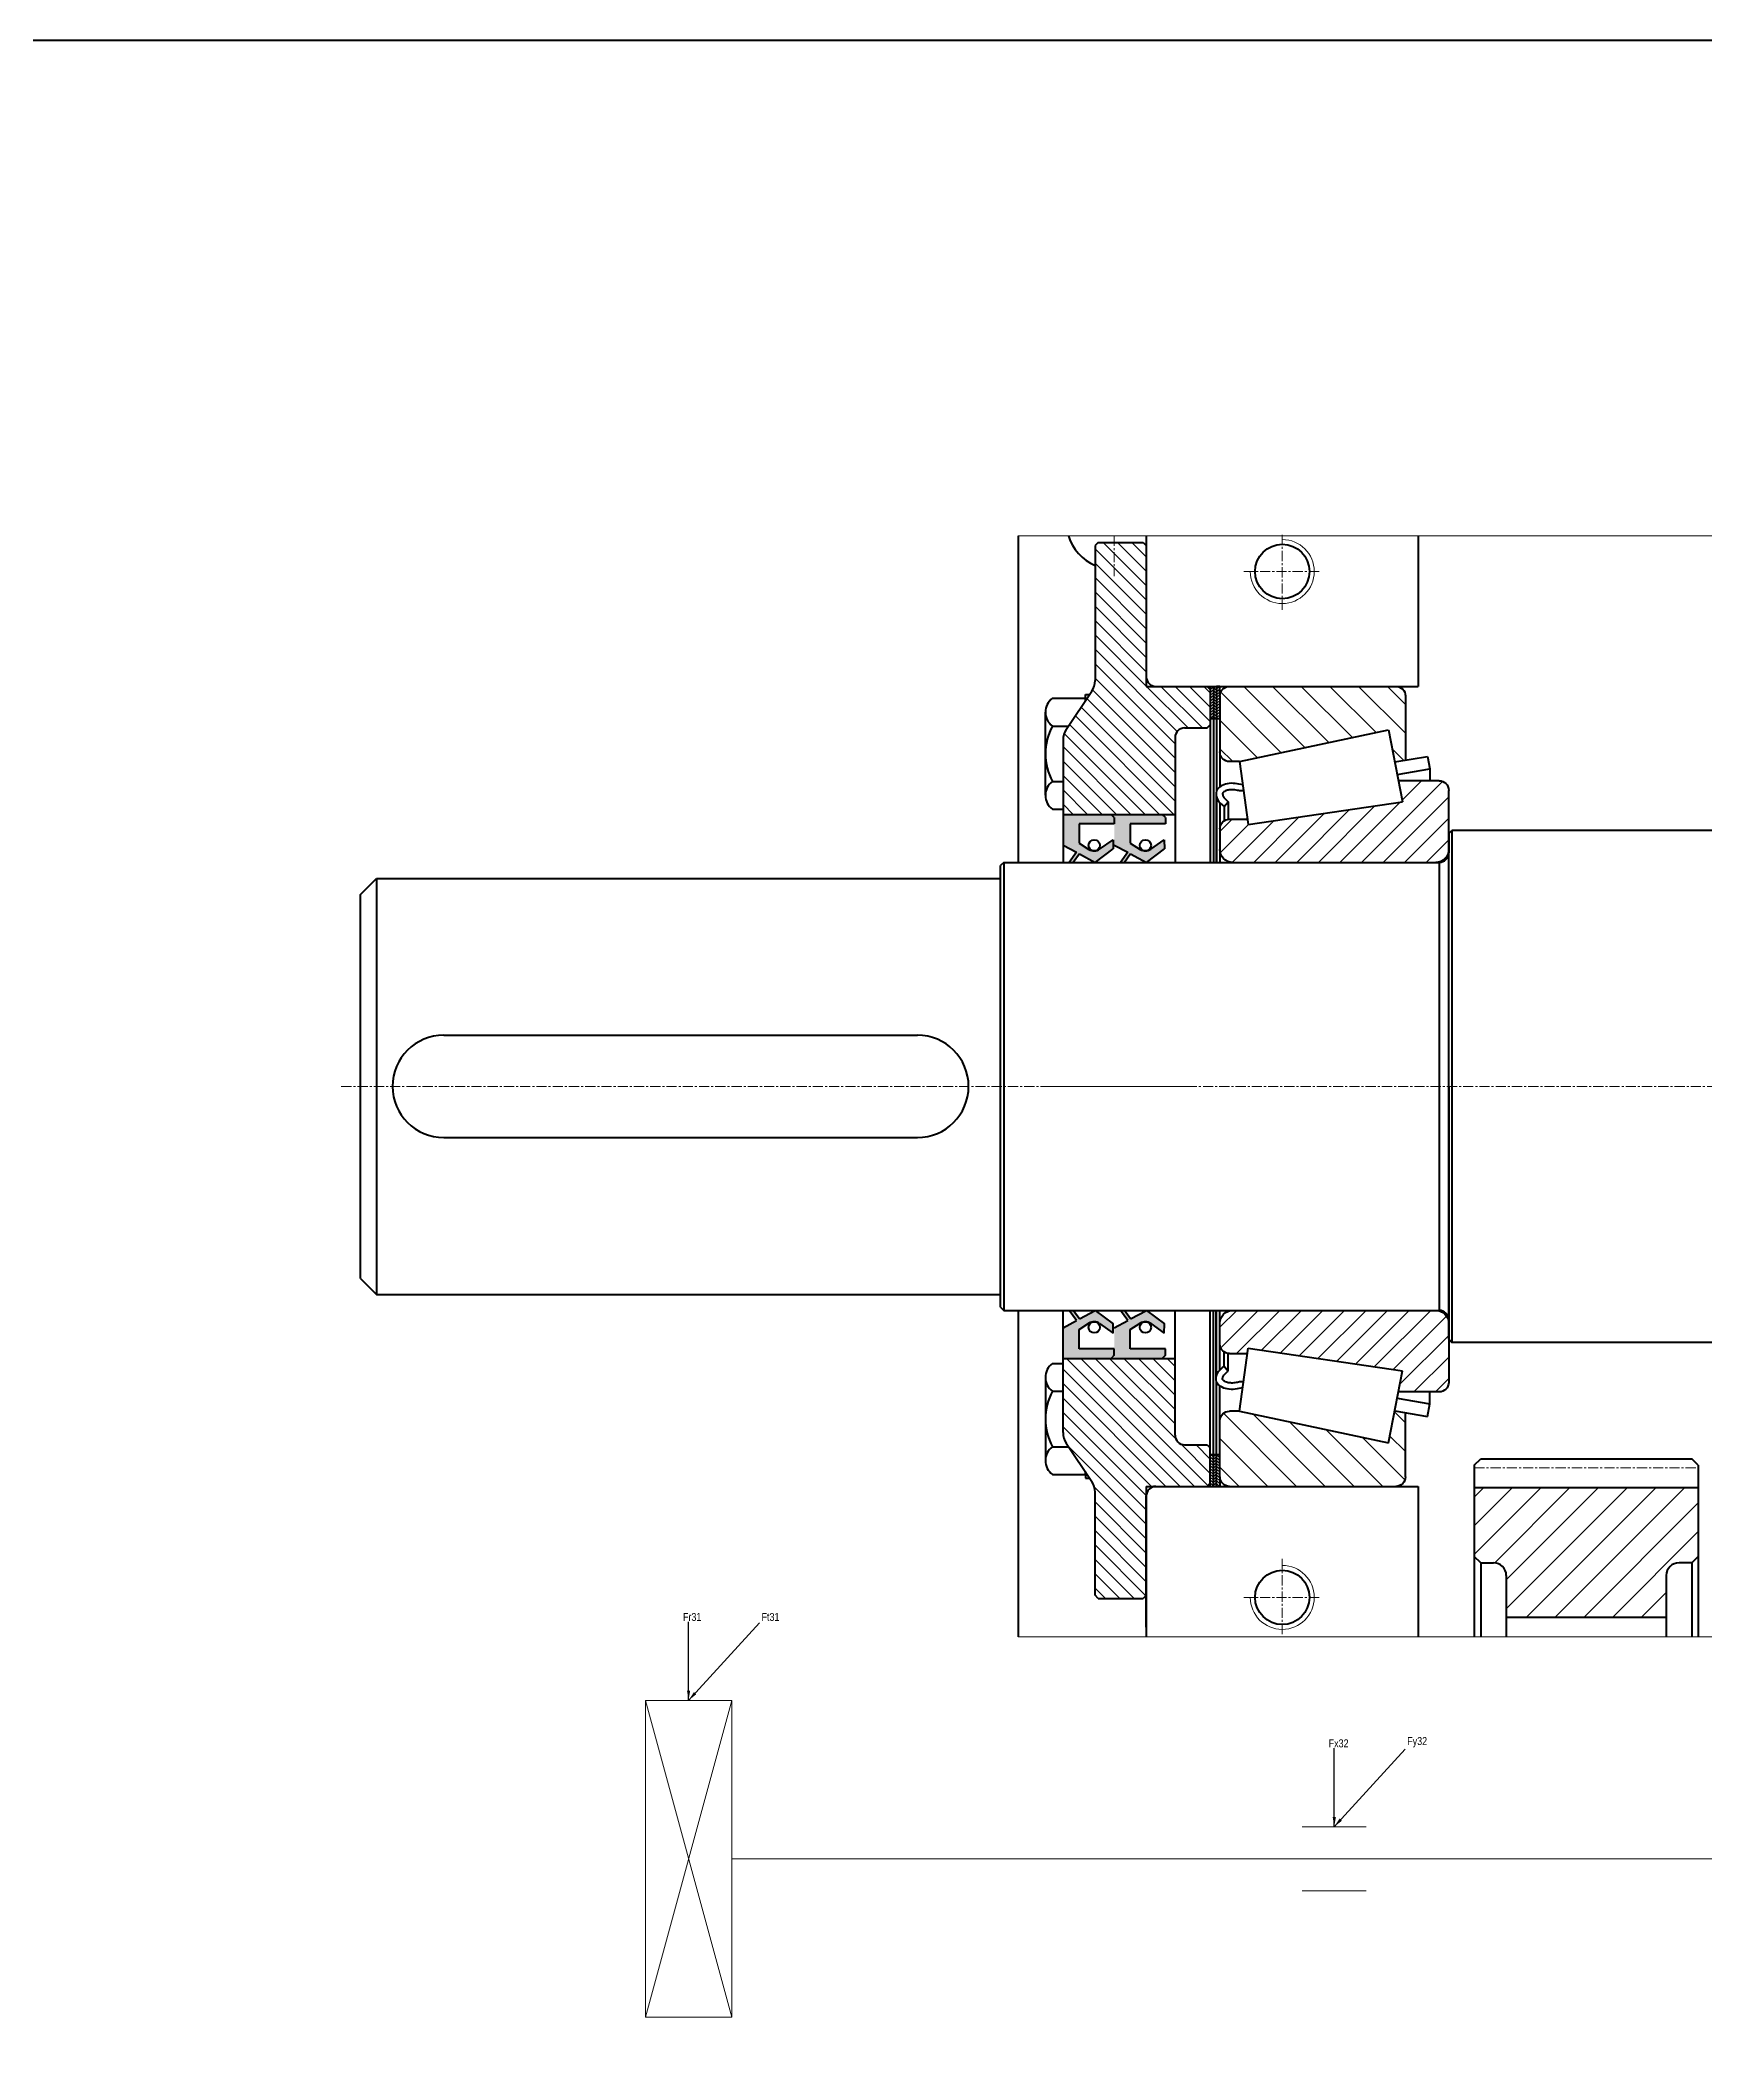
# Model space of a CAD drawing. Header units: millimetres. Extents: x -11382 to 23553, y -372 to 10786.
# Drawn here: x 11829 to 12349, y 2949 to 3578 of the extents above; entities that cross this region are included whole.
import ezdxf

# ---------------------------------------------------------------- set-up
doc = ezdxf.new("R2010")
doc.units = ezdxf.units.MM
doc.header["$LTSCALE"] = 0.2
doc.linetypes.add('CENTER', pattern=[50.8, 31.75, -6.35, 6.35, -6.35])
for name, color, linetype, lineweight in [('đường bao thấy', 7, 'Continuous', 40), ('đường kích thước', 90, 'Continuous', 15), ('đường mặt cắt', 160, 'Continuous', 15), ('đường nét mảnh', 220, 'Continuous', 15), ('đường nét tâm', 137, 'CENTER', 15)]:
    doc.layers.add(name, color=color, linetype=linetype, lineweight=lineweight)
doc.styles.add('nhat 2.5', font='arial.ttf', dxfattribs={"width": 0.8, "height": 2.5})
doc.dimstyles.new('nhật 2.5', dxfattribs={"dimtxt": 2.5, "dimasz": 3, "dimexe": 1.3, "dimexo": 0.5, "dimgap": 1, "dimtad": 1, "dimtxsty": 'nhat 2.5', "dimcen": 0, "dimadec": 0, "dimazin": 0, "dimtfac": 1, "dimtmove": 0, "dimatfit": 3, "dimfxl": 10, "dimarcsym": 1})
pattern_1 = [(45, (3113.965, -2039.9664), (4.490128, -4.490128), [])]
pattern_2 = [(135, (3113.965, -2039.9664), (3.367596, 3.367596), [])]
pattern_3 = [(45, (19881.1133, 2890.1045), (0.449012806, -0.449012806), [])]
pattern_4 = [(315, (19881.1133, 3612.15485), (0.449012806, 0.449012806), [])]

# ---------------------------------------------------------------- blocks, each defined once
blk = doc.blocks.new('trục ra')
at = {"layer": 'đường bao thấy', "ltscale": 0.5}
for p, q in [((340, 79), (341, 80)), ((340, 79), (340, 73)), ((341, 80), (341, -80)), ((427, 80), (341, 80)), ((427, 80), (428, 79)), ((427, 80), (427, -80)), ((428, 72), (428, 79)), ((201, 70), (200, 69)), ((201, 70), (337, 70)), ((201, 70), (201, -70)), ((337, 70), (337, -70)), ((340, -79), (340, 73)), ((430, 70), (610, 70)), ((430, -70), (430, 70)), ((610, 70), (615, 65)), ((610, 70), (610, -70)), ((0, 60), (5, 65)), ((5, 65), (200, 65)), ((5, 65), (5, -65)), ((200, -69), (200, 69)), ((615, -65), (615, 65)), ((0, -60), (0, 60)), ((26, 16), (174, 16)), ((447.5, 16), (505.5, 16)), ((26, -16), (174, -16)), ((447.5, -16), (505.5, -16)), ((0, -60), (5, -65)), ((5, -65), (200, -65)), ((200, -69), (201, -70)), ((610, -70), (615, -65)), ((201, -70), (337, -70)), ((428, -79), (428, -72)), ((430, -70), (610, -70)), ((340, -79), (341, -80)), ((427, -80), (341, -80)), ((427, -80), (428, -79))]:
    blk.add_line(p, q, dxfattribs=at)
for centre, radius, start, end in [((337, 73), 3, 270, 0), ((430, 72), 2, 180, 270), ((26, 0), 16, 90, 270), ((174, 0), 16, 270, 90), ((447.5, 0), 16, 90, 270), ((505.5, 0), 16, 270, 90), ((337, -73), 3, 0, 90), ((430, -72), 2, 90, 180)]:
    blk.add_arc(centre, radius, start, end, dxfattribs=at)
at = {"layer": 'đường nét tâm', "ltscale": 0.5}
blk.add_line((-6, 0), (621, 0), dxfattribs=at)
blk = doc.blocks.new('VB32228J')
at = {"layer": 'đường mặt cắt', "ltscale": 0.5}
h = blk.add_hatch(dxfattribs=at)
h.set_pattern_fill('ANSI31', color=256, scale=2, angle=90, style=0)
h.set_pattern_definition(pattern_1)
h.paths.add_polyline_path([(65.33, 101.49), (68.5, 101.49, 0.414214), (71.5, 104.49), (71.5, 122, 0.414214), (68.5, 125), (16.5, 125, 0.414214), (13.5, 122), (13.5, 101.95), (16.84, 101.38), (18.77, 111.42)])
h = blk.add_hatch(dxfattribs=at)
h.set_pattern_fill('ANSI31', color=256, scale=1.5, style=0)
h.set_pattern_definition(pattern_2)
h.paths.add_polyline_path([(67.5, 70, 0.414214), (71.5, 74), (71.5, 80.5, 0.414214), (68.5, 83.5), (62.87, 83.5), (62.65, 81.85), (14.43, 88.92), (15.7, 95.5), (3, 95.5, 0.414214), (0, 92.5), (0, 74, 0.414214), (4, 70)])
h = blk.add_hatch(dxfattribs=at)
h.set_pattern_fill('ANSI31', color=256, scale=1.5, style=0)
h.set_pattern_definition(pattern_2)
h.paths.add_polyline_path([(14.43, -88.92), (62.65, -81.85), (62.87, -83.5), (68.5, -83.5, 0.414214), (71.5, -80.5), (71.5, -74, 0.414214), (67.5, -70), (4, -70, 0.414214), (0, -74), (0, -92.5, 0.414214), (3, -95.5), (15.7, -95.5)])
h = blk.add_hatch(dxfattribs=at)
h.set_pattern_fill('ANSI31', color=256, scale=2, angle=90, style=0)
h.set_pattern_definition(pattern_1)
h.paths.add_polyline_path([(68.5, -125, 0.414214), (71.5, -122), (71.5, -104.49, 0.414214), (68.5, -101.49), (65.33, -101.49), (18.77, -111.42), (16.84, -101.38), (13.5, -101.95), (13.5, -122, 0.414214), (16.5, -125)])
at = {"layer": 'đường bao thấy', "ltscale": 0.5}
for p, q in [((13.5, 122), (13.5, 101.95)), ((68.5, 125), (16.5, 125)), ((71.5, 122), (71.5, 93.6)), ((18.77, 111.42), (14.43, 88.92)), ((65.33, 101.49), (18.77, 111.42)), ((6.58, 103.13), (5.85, 99.2)), ((16.84, 101.38), (6.58, 103.13)), ((65.33, 101.49), (62.65, 81.85)), ((65.33, 101.49), (68.5, 101.49)), ((3, 95.5), (15.7, 95.5)), ((16.08, 97.46), (5.85, 99.2)), ((5.85, 99.2), (5.85, 95.5)), ((0, 0), (0, 92.5)), ((62.65, 81.85), (14.43, 88.92)), ((70.2, 87.44), (68.89, 88.96)), ((68.89, 88.96), (68.89, 83.47)), ((71.5, 88.67), (71.5, 70)), ((72.64, 91.26), (72.64, 70)), ((68.5, 83.5), (62.87, 83.5)), ((70.2, 87.44), (70.2, 82.97)), ((67.5, 70), (4, 70)), ((0, 0), (0, -92.5)), ((67.5, -70), (4, -70)), ((71.5, -88.67), (71.5, -70)), ((72.64, -91.26), (72.64, -70)), ((62.65, -81.85), (14.43, -88.92)), ((65.33, -101.49), (62.65, -81.85)), ((68.5, -83.5), (62.87, -83.5)), ((68.89, -88.96), (68.89, -83.47)), ((70.2, -87.44), (68.89, -88.96)), ((70.2, -87.44), (70.2, -82.97)), ((18.77, -111.42), (14.43, -88.92)), ((71.5, -122), (71.5, -93.6)), ((3, -95.5), (15.7, -95.5)), ((5.85, -99.2), (5.85, -95.5)), ((16.08, -97.46), (5.85, -99.2)), ((6.58, -103.13), (5.85, -99.2)), ((16.84, -101.38), (6.58, -103.13)), ((13.5, -122), (13.5, -101.95)), ((65.33, -101.49), (18.77, -111.42)), ((65.33, -101.49), (68.5, -101.49)), ((68.5, -125), (16.5, -125))]:
    blk.add_line(p, q, dxfattribs=at)
for centre, radius, start, end in [((16.5, 122), 3, 90, 180), ((68.5, 122), 3, 0, 90), ((68.5, 104.49), 3, 270, 0), ((3, 92.5), 3, 90, 180), ((68.5, 80.5), 3, 0, 90), ((4, 74), 4, 180, 270), ((67.5, 74), 4, 270, 0), ((4, -74), 4, 90, 180), ((67.5, -74), 4, 0, 90), ((68.5, -80.5), 3, 270, 0), ((3, -92.5), 3, 180, 270), ((68.5, -104.49), 3, 0, 90), ((16.5, -122), 3, 180, 270), ((68.5, -122), 3, 270, 0)]:
    blk.add_arc(centre, radius, start, end, dxfattribs=at)
for points in [[(64.33, 94.18), (69.24, 94.56), (72.51, 92.31), (72.29, 89.85), (70.2, 87.44)], [(64.33, -94.18), (69.24, -94.56), (72.51, -92.31), (72.29, -89.85), (70.2, -87.44)]]:
    blk.add_spline(points, degree=3, dxfattribs=at)
for points in [[(64.08, 92.33), (65.07, 92.3), (65.35, 92.37), (66.18, 92.54), (66.69, 92.63), (67.66, 92.72), (68.11, 92.72), (68.75, 92.62), (68.96, 92.58), (69.36, 92.47), (69.56, 92.4), (69.97, 92.22), (70.16, 92.1), (70.45, 91.89), (70.54, 91.79), (70.6, 91.7), (70.61, 91.67), (70.62, 91.65), (70.62, 91.64), (70.63, 91.6), (70.64, 91.58), (70.65, 91.49), (70.65, 91.41), (70.63, 91.16), (70.59, 90.98), (70.48, 90.68), (70.42, 90.56), (70.27, 90.32), (70.17, 90.19), (69.83, 89.79), (69.5, 89.48), (69.04, 89.08), (68.97, 89.02), (68.89, 88.96)], [(64.08, -92.33), (65.07, -92.3), (65.35, -92.37), (66.18, -92.54), (66.69, -92.63), (67.66, -92.72), (68.11, -92.72), (68.75, -92.62), (68.96, -92.58), (69.36, -92.47), (69.56, -92.4), (69.97, -92.22), (70.16, -92.1), (70.45, -91.89), (70.54, -91.79), (70.6, -91.7), (70.61, -91.67), (70.62, -91.65), (70.62, -91.64), (70.63, -91.6), (70.64, -91.58), (70.65, -91.49), (70.65, -91.41), (70.63, -91.16), (70.59, -90.98), (70.48, -90.68), (70.42, -90.56), (70.27, -90.32), (70.17, -90.19), (69.83, -89.79), (69.5, -89.48), (69.04, -89.08), (68.97, -89.02), (68.89, -88.96)]]:
    blk.add_open_spline(points, degree=3, knots=[0, 0, 0, 0, 0.907482, 0.907482, 2.722447, 2.722447, 4.537412, 4.537412, 5.361755, 5.361755, 6.186099, 6.186099, 7.234707, 7.234707, 8.283315, 8.283315, 8.792168, 8.792168, 9.110987, 9.110987, 9.429805, 9.429805, 10.067442, 10.067442, 11.103996, 11.103996, 11.883103, 11.883103, 12.66221, 12.66221, 14.266379, 14.266379, 14.551213, 14.551213, 14.551213, 14.551213], dxfattribs=at)

msp = doc.modelspace()

# ---------------------------------------------------------------- hatches: boundary and pattern name
at = {"layer": 'đường bao thấy', "ltscale": 0.5}
h = msp.add_hatch(color=2, dxfattribs=at)
edge = h.paths.add_edge_path()
edge.add_line((12148.902, 3336.13), (12163.902, 3336.13))
edge.add_line((12163.902, 3336.13), (12164.902, 3335.13))
edge.add_line((12164.902, 3335.13), (12164.902, 3333.13))
edge.add_line((12164.902, 3333.13), (12154.902, 3333.13))
edge.add_line((12154.902, 3333.13), (12153.902, 3333.13))
edge.add_line((12153.902, 3333.13), (12153.902, 3327.13))
edge.add_line((12153.902, 3327.13), (12157, 3325.161))
edge.add_ellipse((12158.609, 3327.693), major_axis=(-2.121, -2.121), ratio=1, start_angle=12.572569, end_angle=45.709676)
edge.add_ellipse((12158.646, 3326.446), major_axis=(-1.239, 1.239), ratio=1, start_angle=135, end_angle=138.412084)
edge.add_ellipse((12158.609, 3327.693), major_axis=(-2.121, 2.121), ratio=1, start_angle=137.702408, end_angle=170.224161)
edge.add_line((12160.339, 3325.243), (12164.547, 3328.214))
edge.add_line((12164.547, 3328.214), (12164.603, 3325.337))
edge.add_line((12164.603, 3325.337), (12158.93, 3321.13))
edge.add_line((12158.93, 3321.13), (12154.009, 3323.787))
edge.add_line((12154.009, 3323.787), (12152.064, 3321.13))
edge.add_line((12152.064, 3321.13), (12150.824, 3321.13))
edge.add_line((12150.824, 3321.13), (12153.121, 3324.266))
edge.add_line((12153.121, 3324.266), (12148.902, 3326.545))
edge.add_line((12148.902, 3326.545), (12148.902, 3336.13))
h = msp.add_hatch(color=2, dxfattribs=at)
edge = h.paths.add_edge_path()
edge.add_line((12164.902, 3336.13), (12179.902, 3336.13))
edge.add_line((12179.902, 3336.13), (12180.902, 3335.13))
edge.add_line((12180.902, 3335.13), (12180.902, 3333.13))
edge.add_line((12180.902, 3333.13), (12170.902, 3333.13))
edge.add_line((12170.902, 3333.13), (12169.902, 3333.13))
edge.add_line((12169.902, 3333.13), (12169.902, 3327.13))
edge.add_line((12169.902, 3327.13), (12173, 3325.161))
edge.add_ellipse((12174.609, 3327.693), major_axis=(-2.121, -2.121), ratio=1, start_angle=12.572569, end_angle=45.709676)
edge.add_ellipse((12174.646, 3326.446), major_axis=(-1.239, 1.239), ratio=1, start_angle=135, end_angle=138.412084)
edge.add_ellipse((12174.609, 3327.693), major_axis=(-2.121, 2.121), ratio=1, start_angle=137.702408, end_angle=170.224161)
edge.add_line((12176.339, 3325.243), (12180.547, 3328.214))
edge.add_line((12180.547, 3328.214), (12180.603, 3325.337))
edge.add_line((12180.603, 3325.337), (12174.93, 3321.13))
edge.add_line((12174.93, 3321.13), (12170.009, 3323.787))
edge.add_line((12170.009, 3323.787), (12168.064, 3321.13))
edge.add_line((12168.064, 3321.13), (12166.824, 3321.13))
edge.add_line((12166.824, 3321.13), (12169.121, 3324.266))
edge.add_line((12169.121, 3324.266), (12164.902, 3326.545))
edge.add_line((12164.902, 3326.545), (12164.902, 3336.13))
h = msp.add_hatch(color=2, dxfattribs=at)
edge = h.paths.add_edge_path()
edge.add_line((12148.902, 3166.13), (12163.902, 3166.13))
edge.add_line((12163.902, 3166.13), (12164.902, 3167.13))
edge.add_line((12164.902, 3167.13), (12164.902, 3169.13))
edge.add_line((12164.902, 3169.13), (12154.902, 3169.13))
edge.add_line((12154.902, 3169.13), (12153.902, 3169.13))
edge.add_line((12153.902, 3169.13), (12153.902, 3175.13))
edge.add_line((12153.902, 3175.13), (12157, 3177.098))
edge.add_ellipse((12158.609, 3174.566), major_axis=(-2.121, -2.121), ratio=1, start_angle=224.290324, end_angle=257.427431, ccw=False)
edge.add_ellipse((12158.646, 3175.814), major_axis=(-1.239, -1.239), ratio=1, start_angle=221.587916, end_angle=225, ccw=False)
edge.add_ellipse((12158.609, 3174.566), major_axis=(-2.121, 2.121), ratio=1, start_angle=279.775839, end_angle=312.297592, ccw=False)
edge.add_line((12160.339, 3177.017), (12164.547, 3174.046))
edge.add_line((12164.547, 3174.046), (12164.603, 3176.922))
edge.add_line((12164.603, 3176.922), (12158.93, 3181.13))
edge.add_line((12158.93, 3181.13), (12154.009, 3178.473))
edge.add_line((12154.009, 3178.473), (12152.064, 3181.13))
edge.add_line((12152.064, 3181.13), (12150.824, 3181.13))
edge.add_line((12150.824, 3181.13), (12153.121, 3177.993))
edge.add_line((12153.121, 3177.993), (12148.902, 3175.715))
edge.add_line((12148.902, 3175.715), (12148.902, 3166.13))
h = msp.add_hatch(color=2, dxfattribs=at)
edge = h.paths.add_edge_path()
edge.add_line((12164.902, 3166.13), (12179.902, 3166.13))
edge.add_line((12179.902, 3166.13), (12180.902, 3167.13))
edge.add_line((12180.902, 3167.13), (12180.902, 3169.13))
edge.add_line((12180.902, 3169.13), (12170.902, 3169.13))
edge.add_line((12170.902, 3169.13), (12169.902, 3169.13))
edge.add_line((12169.902, 3169.13), (12169.902, 3175.13))
edge.add_line((12169.902, 3175.13), (12173, 3177.098))
edge.add_ellipse((12174.609, 3174.566), major_axis=(-2.121, -2.121), ratio=1, start_angle=224.290324, end_angle=257.427431, ccw=False)
edge.add_ellipse((12174.646, 3175.814), major_axis=(-1.239, -1.239), ratio=1, start_angle=221.587916, end_angle=225, ccw=False)
edge.add_ellipse((12174.609, 3174.566), major_axis=(-2.121, 2.121), ratio=1, start_angle=279.775839, end_angle=312.297592, ccw=False)
edge.add_line((12176.339, 3177.017), (12180.547, 3174.046))
edge.add_line((12180.547, 3174.046), (12180.603, 3176.922))
edge.add_line((12180.603, 3176.922), (12174.93, 3181.13))
edge.add_line((12174.93, 3181.13), (12170.009, 3178.473))
edge.add_line((12170.009, 3178.473), (12168.064, 3181.13))
edge.add_line((12168.064, 3181.13), (12166.824, 3181.13))
edge.add_line((12166.824, 3181.13), (12169.121, 3177.993))
edge.add_line((12169.121, 3177.993), (12164.902, 3175.715))
edge.add_line((12164.902, 3175.715), (12164.902, 3166.13))
at = {"layer": 'đường mặt cắt', "ltscale": 0.5}
h = msp.add_hatch(dxfattribs=at)
h.set_pattern_fill('ANSI31', color=256, angle=90, style=0)
h.set_pattern_definition([(135, (19881.1133, 2890.1045), (2.245064, 2.245064), [])])
h.paths.add_polyline_path([(12193.902, 3363.13), (12194.902, 3364.13), (12194.902, 3375.13), (12193.902, 3376.13), (12174.902, 3376.13), (12174.902, 3420.13), (12173.902, 3421.13), (12159.902, 3421.13), (12158.902, 3420.13), (12158.902, 3377.946, -0.1480687), (12157.894, 3374.618), (12149.909, 3362.641, 0.1480687), (12148.902, 3359.313), (12148.902, 3336.13), (12183.902, 3336.13), (12183.902, 3360.13, -0.4142136), (12186.902, 3363.13)])
h = msp.add_hatch(dxfattribs=at)
h.set_pattern_fill('ANSI31', color=256, scale=0.2, angle=180, style=0)
h.set_pattern_definition(pattern_3)
h.paths.add_polyline_path([(12194.902, 3376.13), (12195.902, 3376.13), (12195.902, 3366.13), (12194.902, 3366.13)])
h = msp.add_hatch(dxfattribs=at)
h.set_pattern_fill('ANSI31', color=256, scale=0.2, angle=90, style=0)
h.set_pattern_definition([(135, (19881.1133, 2890.1045), (0.449012806, 0.449012806), [])])
h.paths.add_polyline_path([(12195.902, 3376.13), (12196.902, 3376.13), (12196.902, 3366.13), (12195.902, 3366.13)])
h = msp.add_hatch(dxfattribs=at)
h.set_pattern_fill('ANSI31', color=256, scale=0.2, angle=180, style=0)
h.set_pattern_definition(pattern_3)
h.paths.add_polyline_path([(12196.902, 3376.13), (12197.902, 3376.13), (12197.902, 3373.13), (12197.902, 3366.13), (12196.902, 3366.13)])
h = msp.add_hatch(dxfattribs=at)
h.set_pattern_fill('ANSI31', color=256, angle=90, style=0)
h.set_pattern_definition([(135, (20634.0484, 2890.014), (2.245064, 2.245064), [])])
edge = h.paths.add_edge_path()
edge.add_line((12174.902, 3091.13), (12158.902, 3091.13))
edge.add_line((12158.902, 3091.13), (12158.902, 3124.313))
edge.add_ellipse((12152.902, 3124.313), major_axis=(-4.243, 4.243), ratio=1, start_angle=225, end_angle=258.690068)
edge.add_line((12157.894, 3127.641), (12149.909, 3139.618))
edge.add_ellipse((12154.902, 3142.946), major_axis=(-4.243, 4.243), ratio=1, start_angle=405, end_angle=438.690068, ccw=False)
edge.add_line((12148.902, 3142.946), (12148.902, 3166.13))
edge.add_line((12148.902, 3166.13), (12183.902, 3166.13))
edge.add_line((12183.902, 3166.13), (12183.902, 3142.13))
edge.add_ellipse((12186.902, 3142.13), major_axis=(-2.121, 2.121), ratio=1, start_angle=45, end_angle=135)
edge.add_line((12186.902, 3139.13), (12193.902, 3139.13))
edge.add_line((12193.902, 3139.13), (12194.902, 3138.13))
edge.add_line((12194.902, 3138.13), (12194.902, 3127.13))
edge.add_line((12194.902, 3127.13), (12193.902, 3126.13))
edge.add_line((12193.902, 3126.13), (12177.902, 3126.13))
edge.add_ellipse((12177.902, 3123.13), major_axis=(-2.121, 2.121), ratio=1, start_angle=315, end_angle=405)
edge.add_line((12174.902, 3123.13), (12174.902, 3091.13))
h = msp.add_hatch(dxfattribs=at)
h.set_pattern_fill('ANSI31', color=256, scale=0.2, angle=180, style=0)
h.set_pattern_definition(pattern_4)
h.paths.add_polyline_path([(12194.902, 3126.13), (12195.902, 3126.13), (12195.902, 3136.13), (12194.902, 3136.13)])
h = msp.add_hatch(dxfattribs=at)
h.set_pattern_fill('ANSI31', color=256, scale=0.2, angle=90, style=0)
h.set_pattern_definition([(225, (19881.1133, 3612.15485), (0.449012806, -0.449012806), [])])
h.paths.add_polyline_path([(12195.902, 3126.13), (12196.902, 3126.13), (12196.902, 3136.13), (12195.902, 3136.13)])
h = msp.add_hatch(dxfattribs=at)
h.set_pattern_fill('ANSI31', color=256, scale=0.2, angle=180, style=0)
h.set_pattern_definition(pattern_4)
h.paths.add_polyline_path([(12196.902, 3126.13), (12197.902, 3126.13), (12197.902, 3129.13), (12197.902, 3136.13), (12196.902, 3136.13)])
h = msp.add_hatch(dxfattribs=at)
h.set_pattern_fill('ANSI31', color=256, scale=2, style=0)
h.set_pattern_definition([(45, (11095.168, 342.0876), (-4.490128, 4.490128), [])])
h.paths.add_polyline_path([(12337.402, 3085.26), (12337.402, 3098.26, -0.4142136), (12341.402, 3102.26), (12345.402, 3102.26), (12347.402, 3104.26), (12347.402, 3125.74), (12277.402, 3125.74), (12277.402, 3104.26), (12279.402, 3102.26), (12283.402, 3102.26, -0.4142136), (12287.402, 3098.26), (12287.402, 3085.26)])

# ---------------------------------------------------------------- linework, layer by layer
at = {"layer": 'đường bao thấy', "ltscale": 0.5}
for p, q in [((12134.902, 3423.175), (12134.902, 3321.13)), ((12174.902, 3423.175), (12174.902, 3376.13)), ((12259.902, 3423.175), (12259.902, 3376.13)), ((12159.902, 3421.13), (12158.902, 3420.13)), ((12158.902, 3420.13), (12158.902, 3377.946)), ((12159.902, 3421.13), (12173.902, 3421.13)), ((12173.902, 3421.13), (12174.902, 3420.13)), ((12174.902, 3410.13), (12174.902, 3379.13)), ((12149.909, 3362.641), (12157.894, 3374.618)), ((12174.902, 3376.13), (12259.902, 3376.13)), ((12177.902, 3376.13), (12193.902, 3376.13)), ((12193.902, 3376.13), (12194.902, 3375.13)), ((12194.902, 3376.13), (12194.902, 3321.13)), ((12194.902, 3375.13), (12194.902, 3364.13)), ((12195.902, 3376.13), (12195.902, 3321.13)), ((12197.902, 3376.13), (12196.902, 3376.13)), ((12196.902, 3376.13), (12196.902, 3343.462)), ((12197.902, 3373.13), (12197.902, 3376.13)), ((12183.902, 3360.13), (12183.902, 3321.13)), ((12186.902, 3363.13), (12193.902, 3363.13)), ((12193.902, 3363.13), (12194.902, 3364.13)), ((12194.902, 3366.13), (12197.902, 3366.13)), ((12148.902, 3359.313), (12148.902, 3321.13)), ((12196.902, 3341.544), (12196.902, 3321.13)), ((12148.902, 3336.13), (12183.902, 3336.13)), ((12148.902, 3336.13), (12163.902, 3336.13)), ((12164.902, 3335.13), (12163.902, 3336.13)), ((12164.902, 3336.13), (12179.902, 3336.13)), ((12164.902, 3335.13), (12164.902, 3333.13)), ((12180.902, 3335.13), (12179.902, 3336.13)), ((12180.902, 3335.13), (12180.902, 3333.13)), ((12154.902, 3333.13), (12153.902, 3333.13)), ((12153.902, 3333.13), (12153.902, 3327.13)), ((12164.902, 3333.13), (12154.902, 3333.13)), ((12170.902, 3333.13), (12169.902, 3333.13)), ((12169.902, 3333.13), (12169.902, 3327.13)), ((12180.902, 3333.13), (12170.902, 3333.13)), ((12148.902, 3326.545), (12153.121, 3324.266)), ((12153.121, 3324.266), (12150.824, 3321.13)), ((12154.009, 3323.787), (12152.064, 3321.13)), ((12153.902, 3327.13), (12157, 3325.161)), ((12154.009, 3323.787), (12158.93, 3321.13)), ((12158.93, 3321.13), (12164.603, 3325.337)), ((12160.339, 3325.243), (12164.547, 3328.214)), ((12164.547, 3328.214), (12164.603, 3325.337)), ((12164.902, 3326.545), (12169.121, 3324.266)), ((12169.121, 3324.266), (12166.824, 3321.13)), ((12170.009, 3323.787), (12168.064, 3321.13)), ((12169.902, 3327.13), (12173, 3325.161)), ((12170.009, 3323.787), (12174.93, 3321.13)), ((12174.93, 3321.13), (12180.603, 3325.337)), ((12176.339, 3325.243), (12180.547, 3328.214)), ((12180.547, 3328.214), (12180.603, 3325.337)), ((12134.902, 3181.13), (12134.902, 3079.085)), ((12148.902, 3142.946), (12148.902, 3181.13)), ((12148.902, 3175.715), (12153.121, 3177.993)), ((12153.121, 3177.993), (12150.824, 3181.13)), ((12154.009, 3178.473), (12152.064, 3181.13)), ((12154.009, 3178.473), (12158.93, 3181.13)), ((12158.93, 3181.13), (12164.603, 3176.922)), ((12164.902, 3175.715), (12169.121, 3177.993)), ((12169.121, 3177.993), (12166.824, 3181.13)), ((12170.009, 3178.473), (12168.064, 3181.13)), ((12170.009, 3178.473), (12174.93, 3181.13)), ((12174.93, 3181.13), (12180.603, 3176.922)), ((12183.902, 3142.13), (12183.902, 3181.13)), ((12194.902, 3126.13), (12194.902, 3181.13)), ((12195.902, 3126.13), (12195.902, 3181.13)), ((12196.902, 3160.716), (12196.902, 3181.13)), ((12153.902, 3175.13), (12157, 3177.098)), ((12153.902, 3169.13), (12153.902, 3175.13)), ((12160.339, 3177.017), (12164.547, 3174.046)), ((12164.547, 3174.046), (12164.603, 3176.922)), ((12169.902, 3175.13), (12173, 3177.098)), ((12169.902, 3169.13), (12169.902, 3175.13)), ((12176.339, 3177.017), (12180.547, 3174.046)), ((12180.547, 3174.046), (12180.603, 3176.922)), ((12148.902, 3166.13), (12183.902, 3166.13)), ((12148.902, 3166.13), (12163.902, 3166.13)), ((12154.902, 3169.13), (12153.902, 3169.13)), ((12164.902, 3169.13), (12154.902, 3169.13)), ((12164.902, 3167.13), (12163.902, 3166.13)), ((12164.902, 3167.13), (12164.902, 3169.13)), ((12164.902, 3166.13), (12179.902, 3166.13)), ((12170.902, 3169.13), (12169.902, 3169.13)), ((12180.902, 3169.13), (12170.902, 3169.13)), ((12180.902, 3167.13), (12179.902, 3166.13)), ((12180.902, 3167.13), (12180.902, 3169.13)), ((12196.902, 3126.13), (12196.902, 3158.797)), ((12149.909, 3139.618), (12157.894, 3127.641)), ((12186.902, 3139.13), (12193.902, 3139.13)), ((12193.902, 3139.13), (12194.902, 3138.13)), ((12194.902, 3127.13), (12194.902, 3138.13)), ((12194.902, 3136.13), (12197.902, 3136.13)), ((12277.402, 3132.74), (12279.402, 3134.74)), ((12279.402, 3134.74), (12345.402, 3134.74)), ((12347.402, 3132.74), (12345.402, 3134.74)), ((12193.902, 3126.13), (12194.902, 3127.13)), ((12197.902, 3129.13), (12197.902, 3126.13)), ((12277.402, 3132.74), (12277.402, 3079.085)), ((12347.402, 3132.74), (12347.402, 3079.085)), ((12158.902, 3092.13), (12158.902, 3124.313)), ((12174.902, 3126.13), (12174.902, 3079.085)), ((12174.902, 3126.13), (12259.902, 3126.13)), ((12174.902, 3082.13), (12174.902, 3123.13)), ((12177.902, 3126.13), (12193.902, 3126.13)), ((12259.902, 3126.13), (12259.902, 3079.085)), ((12277.402, 3125.74), (12347.402, 3125.74)), ((12279.402, 3102.26), (12277.402, 3104.26)), ((12279.402, 3102.26), (12283.402, 3102.26)), ((12279.402, 3102.26), (12279.402, 3079.085)), ((12345.402, 3102.26), (12341.402, 3102.26)), ((12345.402, 3102.26), (12347.402, 3104.26)), ((12345.402, 3102.26), (12345.402, 3079.085)), ((12287.402, 3098.26), (12287.402, 3079.085)), ((12337.402, 3098.26), (12337.402, 3079.085)), ((12159.902, 3091.13), (12158.902, 3092.13)), ((12159.902, 3091.13), (12173.902, 3091.13)), ((12174.902, 3092.13), (12173.902, 3091.13)), ((12287.402, 3085.26), (12337.402, 3085.26))]:
    msp.add_line(p, q, dxfattribs=at)
at = {"layer": 'đường bao thấy'}
for p, q in [((12155.902, 3371.63), (12155.902, 3373.574)), ((12155.902, 3373.574), (12157.198, 3373.574)), ((12143.402, 3342.084), (12143.402, 3368.065)), ((12145.604, 3372.395), (12155.902, 3372.395)), ((12155.902, 3372.395), (12155.902, 3371.63)), ((12145.604, 3363.735), (12150.638, 3363.735)), ((12145.604, 3346.414), (12148.902, 3346.414)), ((12145.604, 3337.754), (12148.902, 3337.754)), ((12143.402, 3160.175), (12143.402, 3134.195)), ((12145.604, 3164.505), (12148.902, 3164.505)), ((12145.604, 3155.845), (12148.902, 3155.845)), ((12145.604, 3138.525), (12150.638, 3138.525)), ((12145.604, 3129.864), (12155.902, 3129.864)), ((12155.902, 3130.63), (12155.902, 3128.685)), ((12155.902, 3129.864), (12155.902, 3130.63)), ((12155.902, 3128.685), (12157.198, 3128.685))]:
    msp.add_line(p, q, dxfattribs=at)
msp.add_lwpolyline([(10525.927, 3578.033), (12681.315, 3578.033), (12681.315, 1727.833), (10525.927, 1727.833)], close=True, dxfattribs=at)
at = {"layer": 'đường bao thấy', "ltscale": 0.5}
for centre, radius in [((12217.402, 3412.02), 8.5), ((12158.646, 3326.446), 1.752), ((12174.646, 3326.446), 1.752), ((12158.646, 3175.814), 1.752), ((12174.646, 3175.814), 1.752), ((12217.402, 3091.435), 8.5)]:
    msp.add_circle(centre, radius, dxfattribs=at)
for centre, radius, start, end in [((12164.902, 3427.61), 15, 197.197518, 246.421822), ((12177.902, 3379.13), 3, 180, 270), ((12152.902, 3377.946), 6, 326.309932, 0), ((12154.902, 3359.313), 6, 146.309932, 180), ((12186.902, 3360.13), 3, 90, 180), ((12158.609, 3327.693), 3, 237.572569, 305.224161), ((12174.609, 3327.693), 3, 237.572569, 305.224161), ((12158.609, 3174.566), 3, 54.775839, 122.427431), ((12174.609, 3174.566), 3, 54.775839, 122.427431), ((12154.902, 3142.946), 6, 180, 213.690068), ((12186.902, 3142.13), 3, 180, 270), ((12152.902, 3124.313), 6, 0, 33.690068), ((12177.902, 3123.13), 3, 90, 180), ((12283.402, 3098.26), 4, 0, 90), ((12341.402, 3098.26), 4, 90, 180)]:
    msp.add_arc(centre, radius, start, end, dxfattribs=at)
at = {"layer": 'đường bao thấy'}
for centre, radius, start, end in [((12148.76, 3368.065), 5.358, 126.087962, 233.912038), ((12161.532, 3355.074), 18.13, 151.466436, 208.533564), ((12148.76, 3342.084), 5.358, 126.087962, 233.912038), ((12148.76, 3160.175), 5.358, 126.087962, 233.912038), ((12161.532, 3147.185), 18.13, 151.466436, 208.533564), ((12148.76, 3134.195), 5.358, 126.087962, 233.912038)]:
    msp.add_arc(centre, radius, start, end, dxfattribs=at)
at = {"layer": 'đường kích thước'}
for p, q in [((12134.902, 3423.175), (12594.902, 3423.175)), ((12134.902, 3079.085), (12594.902, 3079.085)), ((12018.402, 3059.267), (12045.402, 2960.267)), ((12045.402, 3059.267), (12018.402, 2960.267)), ((12223.652, 3019.767), (12243.652, 3019.767)), ((12045.402, 3009.767), (12392.402, 3009.767)), ((12223.652, 2999.767), (12243.652, 2999.767))]:
    msp.add_line(p, q, dxfattribs=at)
msp.add_lwpolyline([(12018.402, 2960.267), (12045.402, 2960.267), (12045.402, 3059.267), (12018.402, 3059.267)], close=True, dxfattribs=at)
at = {"layer": 'đường nét mảnh', "ltscale": 0.5}
for centre in [(12217.402, 3412.02), (12217.402, 3091.435)]:
    msp.add_arc(centre, 10, 180, 90, dxfattribs=at)
at = {"layer": 'đường nét tâm', "ltscale": 0.5}
for p, q in [((12164.902, 3423.175), (12164.902, 3410.61)), ((12217.402, 3400.02), (12217.402, 3424.02)), ((12205.402, 3412.02), (12229.402, 3412.02)), ((12144.902, 3251.13), (12187.902, 3251.13)), ((12277.402, 3131.94), (12347.402, 3131.94)), ((12217.402, 3103.435), (12217.402, 3079.435)), ((12205.402, 3091.435), (12229.402, 3091.435))]:
    msp.add_line(p, q, dxfattribs=at)

# ---------------------------------------------------------------- block references
at = {"layer": 'đường bao thấy', "xscale": -1}
msp.add_blockref('VB32228J', (12269.402, 3251.13), dxfattribs=at)
at = {"layer": 'đường bao thấy'}
msp.add_blockref('trục ra', (11929.402, 3251.13), dxfattribs=at)

# ---------------------------------------------------------------- texts
at = {"layer": 'đường kích thước', "char_height": 2.5, "width": 12.26185, "attachment_point": 7, "style": 'nhat 2.5'}
for s, insert in [('Fr31', (12030.15, 3084.035)), ('Ft31', (12054.701, 3084.035)), ('Fx32', (12231.9, 3044.535)), ('Fy32', (12256.451, 3044.535))]:
    msp.add_mtext(s, dxfattribs=dict(at, insert=insert))

# ---------------------------------------------------------------- leaders
at = {"layer": 'đường kích thước'}
for points in [[(12031.902, 3059.267), (12031.902, 3083.78)], [(12031.902, 3059.267), (12054.061, 3083.487)], [(12233.652, 3019.767), (12233.652, 3044.28)], [(12233.652, 3019.767), (12255.811, 3043.987)]]:
    msp.add_leader(points, dimstyle='nhật 2.5', override={"dimgap": 1, "dimtad": 1}, dxfattribs=at)

doc.saveas('drawing.dxf')
